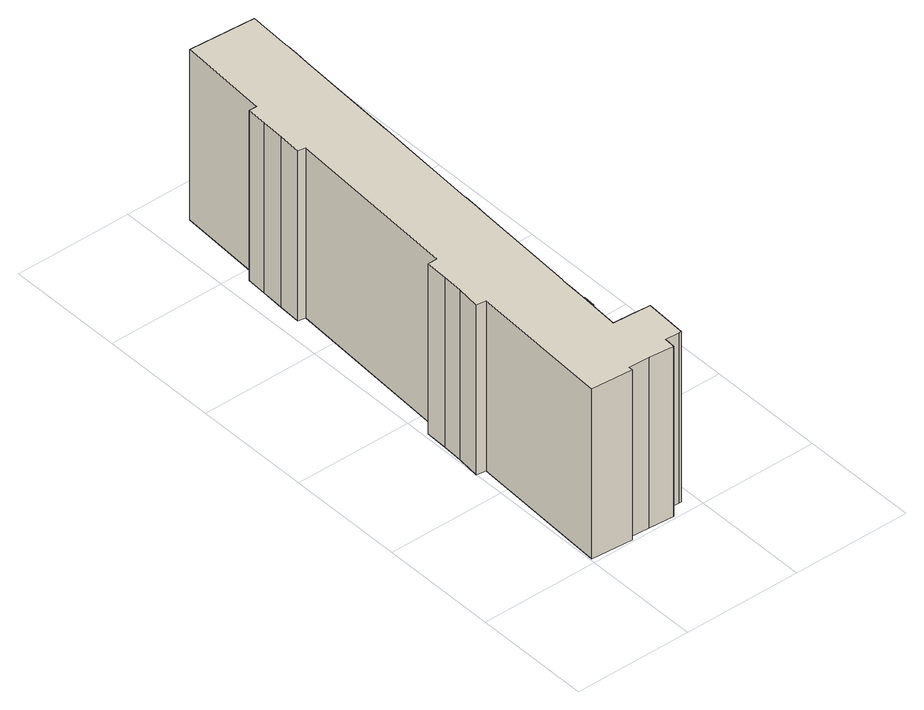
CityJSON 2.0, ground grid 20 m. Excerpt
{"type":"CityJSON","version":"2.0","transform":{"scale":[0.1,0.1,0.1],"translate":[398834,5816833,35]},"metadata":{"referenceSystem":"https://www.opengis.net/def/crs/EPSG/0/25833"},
"CityObjects":{
"building1":{"type":"Building","attributes":{"Gemeindeschluessel":"11000011","function":"31001_1010"},"address":[{"country":"Germany","locality":"Berlin","thoroughfareNumber":"5, 6, 7, 8","thoroughfareName":"Mellenseestraße"}],"children":["building1-1","building1-2","building1-3","building1-4","building1-5"]},
"building1-1":{"type":"BuildingPart","attributes":{"BezugspunktDach":"2200","measuredHeight":30.82,"storeysAboveGround":10},"parents":["building1"],"geometry":[{"type":"MultiSurface","lod":"1","boundaries":[[[0,1,2,3,4,5,6,7,8,9,10,11,12,13,14,15,16,17,18,19,20,21,22,23,24,25,26,27,28,29,30,31,32,33,34,35,36,37,38,39,40,41]],[[42,43,44,45,46,47,48,49,50,51,52,53,54,55,56,57,58,59,60,61,62,63,64,65,66,67,68,69,70,71,72,73,74,75,76,77,78,79,80,81,82,83]],[[42,83,41,40]],[[43,42,40,39]],[[44,43,39,38]],[[45,44,38,37]],[[46,45,37,36]],[[47,46,36,35]],[[48,47,35,34]],[[49,48,34,33]],[[50,49,33,32]],[[51,50,32,31]],[[52,51,31,30]],[[53,52,30,29]],[[54,53,29,28]],[[55,54,28,27]],[[56,55,84,85,86,87,27,26]],[[57,56,26,25]],[[58,57,25,24]],[[59,58,24,23]],[[88,89,90,23,22]],[[60,59,91,92,93]],[[61,60,22,21]],[[62,61,21,20]],[[63,62,20,19]],[[64,63,94,95,96,97,19,18]],[[65,64,18,17]],[[66,65,17,16]],[[67,66,16,15]],[[98,99,100,101,68,67,15,14]],[[69,68,14,13]],[[70,69,13,12]],[[71,70,12,11]],[[72,71,11,10]],[[73,72,10,9]],[[74,73,9,8]],[[75,74,8,7]],[[76,75,7,6]],[[77,76,6,5]],[[78,77,5,4]],[[79,78,4,3]],[[80,79,3,2]],[[81,80,2,1]],[[82,81,1,0]],[[83,82,0,41]],[[87,86,85,84]],[[93,92,91,90,89,88]],[[97,96,95,94]],[[101,100,99,98]]]}]},
"building1-2":{"type":"BuildingPart","attributes":{"BezugspunktDach":"2200","measuredHeight":25.68,"storeysAboveGround":10},"parents":["building1"],"geometry":[{"type":"Solid","lod":"1","boundaries":[[[[102,103,99,98]],[[100,104,105,101]],[[104,100,99,103]],[[105,104,103,102]],[[101,105,102,98]],[[100,101,98,99]]]]}]},
"building1-3":{"type":"BuildingPart","attributes":{"BezugspunktDach":"2200","measuredHeight":2.96,"storeysAboveGround":10},"parents":["building1"],"geometry":[{"type":"Solid","lod":"1","boundaries":[[[[106,107,97,96]],[[94,108,109,95]],[[108,94,97,107]],[[109,108,107,106]],[[95,109,106,96]],[[95,96,97,94]]]]}]},
"building1-4":{"type":"BuildingPart","attributes":{"BezugspunktDach":"2200","measuredHeight":3.1,"storeysAboveGround":10},"parents":["building1"],"geometry":[{"type":"Solid","lod":"1","boundaries":[[[[110,111,87,86]],[[84,112,113,85]],[[112,84,87,111]],[[113,112,111,110]],[[85,113,110,86]],[[84,85,86,87]]]]}]},
"building1-5":{"type":"BuildingPart","attributes":{"BezugspunktDach":"2200","measuredHeight":3.23,"storeysAboveGround":10},"parents":["building1"],"geometry":[{"type":"Solid","lod":"1","boundaries":[[[[114,115,90,89]],[[92,116,117,93]],[[116,92,90,115]],[[117,116,115,114]],[[93,117,114,89]],[[92,93,89,90]]]]}]}
},
"vertices":[
[16,250,318],[3,8,318],[73,3,318],[73,10,318],[108,8,318],[150,5,318],[151,23,318],[175,22,318],[179,22,318],[183,94,318],[178,94,318],[153,96,318],[119,98,318],[124,170,318],[125,193,318],[126,213,318],[127,217,318],[138,393,318],[140,417,318],[141,439,318],[141,443,318],[150,581,318],[152,607,318],[153,623,318],[153,630,318],[164,808,318],[166,832,318],[167,851,318],[167,857,318],[171,928,318],[58,935,318],[49,780,318],[35,780,318],[33,746,318],[31,707,318],[29,669,318],[42,667,318],[23,364,318],[7,364,318],[6,326,318],[4,291,318],[0,252,318],[4,291,10],[6,326,10],[7,364,10],[23,364,10],[42,667,10],[29,669,10],[31,707,10],[33,746,10],[35,780,10],[49,780,10],[58,935,10],[171,928,10],[167,857,10],[167,851,10],[166,832,10],[164,808,10],[153,630,10],[153,623,10],[152,607,10],[150,581,10],[141,443,10],[141,439,10],[140,417,10],[138,393,10],[127,217,10],[126,213,10],[125,193,10],[124,170,10],[119,98,10],[153,96,10],[178,94,10],[183,94,10],[179,22,10],[175,22,10],[151,23,10],[150,5,10],[108,8,10],[73,10,10],[73,3,10],[3,8,10],[16,250,10],[0,252,10],[167,851,13],[166,832,13],[166,832,44],[167,851,44],[152,607,30],[152,607,45],[153,623,45],[153,623,21],[153,623,13],[152,607,13],[141,439,13],[140,417,13],[140,417,43],[141,439,43],[125,193,270],[126,213,270],[126,213,13],[125,193,13],
[162,190,270],[163,210,270],[163,210,13],[162,190,13],
[175,415,43],[177,437,43],[177,437,13],[175,415,13],
[203,830,44],[204,850,44],[204,850,13],[203,830,13],
[189,605,45],[189,621,45],[189,621,13],[189,605,13]
]}
